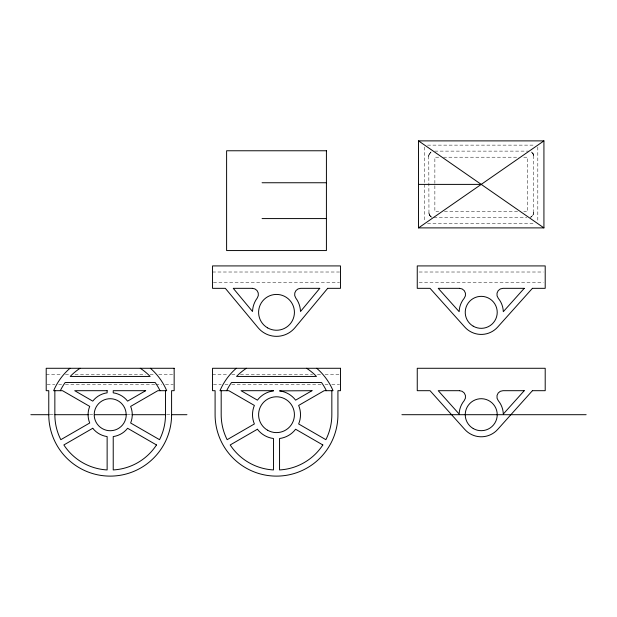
<?xml version="1.0" encoding="UTF-8"?>
<svg xmlns="http://www.w3.org/2000/svg" width="617" height="617" viewBox="0 0 617 617"><rect width="100%" height="100%" fill="white"/><g stroke="black" fill="none" stroke-linecap="round" stroke-linejoin="round"><path stroke-width="0.46" stroke-dasharray="3.08 2.31" d="M428.861 155.307L428.769 156.24A5.121 5.121 0 0 1 431.09 151.959L429.347 153.888L428.769 156.24L428.969 213.945M530.921 217.084L532.857 215.341L533.69 212.541L533.497 154.828M533.605 213.467L533.69 212.541A5.121 5.121 0 0 1 530.458 217.3L532.193 216.158L533.497 213.945M428.969 154.828L431.09 151.959M427.535 145.134L534.931 145.134M434.738 151.119L528.576 151.119M438.687 157.212L434.862 157.212L434.862 211.569L438.687 211.569M443.469 157.212L518.997 157.212M523.779 157.212L527.597 157.212L527.597 211.569L523.779 211.569M444.425 211.569L518.041 211.569M433.89 217.654L526.879 217.654M427.535 223.647L534.931 223.647M212.541 272.012L339.527 272.012M419.182 272.012L543.284 272.012M213.497 282.247L339.527 282.247M419.182 282.247L543.284 282.247M46.206 374.365L61.6 374.365M65.441 374.365L70.253 374.365M75.066 374.365L145.296 374.365M150.101 374.365L153.949 374.365M158.762 374.365L173.192 374.365M212.541 374.365L227.928 374.365M231.776 374.365L235.625 374.365M240.437 374.365L312.588 374.365M317.4 374.365L321.249 374.365M325.097 374.365L340.484 374.365M47.17 384.607L54.859 384.607M58.708 384.607L61.6 384.607M65.441 384.607L154.913 384.607M155.877 384.607L161.646 384.607M165.495 384.607L173.192 384.607M213.497 384.607L221.195 384.607M225.043 384.607L227.928 384.607M231.776 384.607L321.249 384.607M325.097 384.607L327.982 384.607M331.83 384.607L339.527 384.607M50.124 414.701L53.972 414.701M89.627 414.701L93.483 414.701M127.21 414.701L131.059 414.701M166.713 414.701L170.57 414.701M429.918 215.765L428.769 212.541A5.121 5.121 0 0 0 432.023 217.3L429.347 214.886M431.09 216.822L432.008 217.3M531.376 151.959L532.857 153.44L533.69 156.24A5.121 5.121 0 0 0 531.376 151.959L533.119 153.888M430.273 216.158L430.666 216.513M532.857 153.44L533.605 155.307M428.861 213.467L429.609 215.341M537.808 147.047L537.808 221.734M424.658 147.047L424.658 183.434M424.658 184.39L424.658 221.734"/><path stroke-width="0.93" d="M418.534 227.889L543.924 140.884L543.924 227.889L418.534 227.889L418.534 140.884L543.924 140.884M262.078 182.748L326.416 182.748M418.534 184.39L481.229 184.39M262.078 218.58L326.416 218.58M30.85 414.701L49.159 414.701M54.936 414.701L88.663 414.701M94.447 414.701L126.246 414.701A15.996 15.996 0 0 1 102.183 428.545A15.996 15.996 0 0 1 102.183 400.849A15.996 15.996 0 0 1 126.169 414.701M132.023 414.701L165.749 414.701M171.534 414.701L186.951 414.701M401.906 414.701L586.15 414.701M418.534 140.884L543.924 227.889M331.838 390.692L331.838 414.701A55.322 55.322 0 0 1 325.876 439.682L298.651 423.964A24.001 24.001 0 0 0 298.651 405.431L324.18 390.692L333.041 390.692A61.415 61.415 0 0 0 316.729 368.28M221.187 390.692L221.187 414.701A55.322 55.322 0 0 0 227.149 439.682L254.374 423.964A24.001 24.001 0 0 1 254.374 405.431L228.845 390.692L219.984 390.692A61.415 61.415 0 0 1 236.303 368.28M165.503 390.692L165.503 414.701A55.322 55.322 0 0 1 159.541 439.682L130.642 423A22.081 22.081 0 0 0 130.642 406.395L157.844 390.692L166.706 390.692A61.415 61.415 0 0 0 150.394 368.28M54.851 390.692L54.851 414.701A55.322 55.322 0 0 0 60.813 439.682L89.712 423A22.081 22.081 0 0 1 89.712 406.395L62.51 390.692L53.648 390.692A61.415 61.415 0 0 1 69.968 368.28M226.663 390.692A55.322 55.322 0 0 1 231.498 382.532L321.526 382.532A55.322 55.322 0 0 1 326.362 390.692M246.414 368.28A55.322 55.322 0 0 0 236.55 376.439L316.482 376.439A55.322 55.322 0 0 0 306.61 368.28M60.335 390.692A55.322 55.322 0 0 1 65.163 382.532L155.191 382.532A55.322 55.322 0 0 1 160.027 390.692M80.079 368.28A55.322 55.322 0 0 0 70.215 376.439L150.147 376.439A55.322 55.322 0 0 0 140.283 368.28M319.768 288.332L300.502 311.508A24.001 24.001 0 0 0 295.798 298.05A6.093 6.093 0 0 1 300.695 288.332L319.768 288.332M327.689 288.332L294.965 327.689A24.001 24.001 0 0 1 258.06 327.689L225.336 288.332L212.541 288.332L212.541 265.919L340.484 265.919L340.484 288.332L327.689 288.332M524.234 288.332L503.302 311.678A22.081 22.081 0 0 0 498.274 298.296A6.093 6.093 0 0 1 502.978 288.332L524.234 288.332M532.409 288.332L497.672 327.079A22.081 22.081 0 0 1 464.786 327.079L430.049 288.332L417.254 288.332L417.254 265.919L545.204 265.919L545.204 288.332L532.409 288.332M524.234 390.692L503.302 414.038A22.081 22.081 0 0 0 498.274 400.657A6.093 6.093 0 0 1 502.978 390.692L524.234 390.692M532.409 390.692L497.672 429.44A22.081 22.081 0 0 1 464.786 429.44L430.049 390.692L417.254 390.692L417.254 368.28L545.204 368.28L545.204 390.692L532.409 390.692M145.666 390.692L127.596 401.127A22.081 22.081 0 0 0 113.227 392.828L113.227 390.692L145.666 390.692M92.758 428.275L63.859 444.957A55.322 55.322 0 0 0 107.134 469.938L107.134 436.574A22.081 22.081 0 0 1 92.758 428.275M311.994 390.692L295.612 400.155A24.001 24.001 0 0 0 279.555 390.885L311.994 390.692M257.412 429.239L230.195 444.957A55.322 55.322 0 0 0 273.47 469.938L273.47 438.51A24.001 24.001 0 0 1 257.412 429.239M326.416 150.764L226.609 150.764L226.609 250.564L326.416 250.564L326.416 150.764M252.33 288.332L233.257 288.332L252.523 311.508A24.001 24.001 0 0 1 257.227 298.05A6.093 6.093 0 0 0 252.33 288.332M459.488 288.332L438.232 288.332L459.156 311.678A22.081 22.081 0 0 1 464.185 298.296A6.093 6.093 0 0 0 459.488 288.332M174.156 368.28L46.206 368.28L46.206 390.692L48.766 390.692L48.766 414.701A61.415 61.415 0 0 0 110.181 476.116A61.415 61.415 0 0 0 171.595 414.701L171.595 390.692L174.156 390.692L174.156 368.28M340.484 368.28L212.541 368.28L212.541 390.692L215.094 390.692L215.094 414.701A61.415 61.415 0 0 0 276.516 476.116A61.415 61.415 0 0 0 337.931 414.701L337.931 390.692L340.484 390.692L340.484 368.28M107.134 390.692L74.696 390.692L92.758 401.127A22.081 22.081 0 0 1 107.134 392.828L107.134 390.692M273.47 390.692L241.031 390.692L257.412 400.155A24.001 24.001 0 0 1 273.47 390.885L273.47 390.692M459.488 390.692L438.232 390.692L459.156 414.038A22.081 22.081 0 0 1 464.185 400.657A6.093 6.093 0 0 0 459.488 390.692M322.83 444.957L295.612 429.239A24.001 24.001 0 0 1 279.555 438.51L279.555 469.938A55.322 55.322 0 0 0 322.83 444.957M156.494 444.957L127.596 428.275A22.081 22.081 0 0 1 113.227 436.574L113.227 469.938A55.322 55.322 0 0 0 156.494 444.957M267.554 430.211A17.916 17.916 0 0 0 294.425 414.701A17.916 17.916 0 0 0 267.554 399.184A17.916 17.916 0 0 0 267.554 430.211M267.554 327.851A17.916 17.916 0 0 0 294.425 312.341A17.916 17.916 0 0 0 267.554 296.823A17.916 17.916 0 0 0 267.554 327.851M473.231 326.192A15.996 15.996 0 0 0 497.225 312.341A15.996 15.996 0 0 0 473.231 298.489A15.996 15.996 0 0 0 473.231 326.192M473.231 428.545A15.996 15.996 0 0 0 497.225 414.701A15.996 15.996 0 0 0 473.231 400.849A15.996 15.996 0 0 0 473.231 428.545"/></g></svg>
